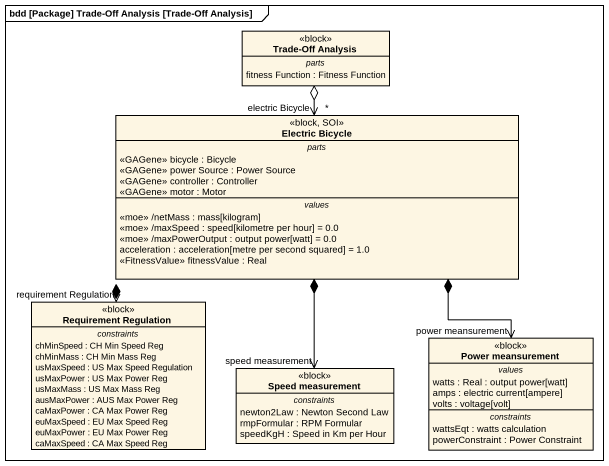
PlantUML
@startuml
mainframe bdd [Package] Trade-Off Analysis [Trade-Off Analysis]
hide circle
hide empty members
class "Trade-Off Analysis" as Trade_Off_Analysis <<block>> {
  -- parts --
  fitness Function : Fitness Function
}
class "Electric Bicycle" as Electric_Bicycle <<block, SOI>> {
  -- parts --
  <<GAGene>> bicycle : Bicycle
  <<GAGene>> power Source : Power Source
  <<GAGene>> controller : Controller
  <<GAGene>> motor : Motor
  -- values --
  <<moe>> /netMass : mass[kilogram]
  <<moe>> /maxSpeed : speed[kilometre per hour] = 0.0
  <<moe>> /maxPowerOutput : output power[watt] = 0.0
  acceleration : acceleration[metre per second squared] = 1.0
  <<FitnessValue>> fitnessValue : Real
}
class "Requirement Regulation" as Requirement_Regulation <<block>> {
  -- constraints --
  chMinSpeed : CH Min Speed Reg
  chMinMass : CH Min Mass Reg
  usMaxSpeed : US Max Speed Regulation
  usMaxPower : US Max Power Reg
  usMaxMass : US Max Mass Reg
  ausMaxPower : AUS Max Power Reg
  caMaxPower : CA Max Power Reg
  euMaxSpeed : EU Max Speed Reg
  euMaxPower : EU Max Power Reg
  caMaxSpeed : CA Max Speed Reg
}
class "Power meansurement" as Power_meansurement <<block>> {
  -- values --
  watts : Real : output power[watt]
  amps : electric current[ampere]
  volts : voltage[volt]
  -- constraints --
  wattsEqt : watts calculation
  powerConstraint : Power Constraint
}
class "Speed measurement" as Speed_measurement <<block>> {
  -- constraints --
  newton2Law : Newton Second Law
  rmpFormular : RPM Formular
  speedKgH : Speed in Km per Hour
}
Trade_Off_Analysis o--> "electric Bicycle\n*" Electric_Bicycle
Electric_Bicycle *--> "requirement Regulation" Requirement_Regulation
Electric_Bicycle *--> "power meansurement" Power_meansurement
Electric_Bicycle *--> "speed measurement" Speed_measurement
@enduml
